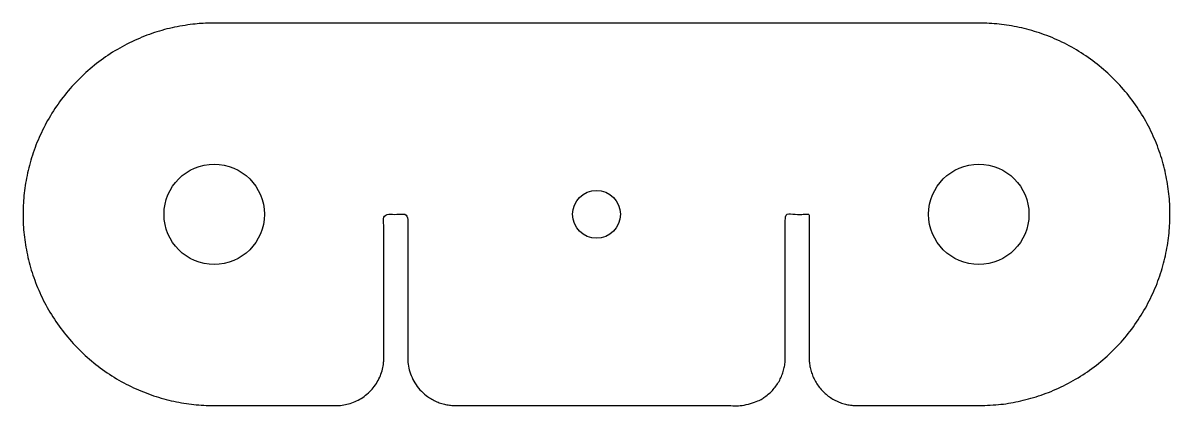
# Model space of a CAD drawing. Header units: millimetres. Extents: x -60 to 60, y -20 to 20.
import ezdxf

# ---------------------------------------------------------------- set-up
doc = ezdxf.new("R2010")
doc.units = ezdxf.units.MM
doc.header["$MEASUREMENT"] = 0
doc.layers.add('Construction', color=20, linetype='Continuous')

msp = doc.modelspace()

# ---------------------------------------------------------------- linework, layer by layer
at = {"layer": 'Construction'}
for centre, radius in [((-40, 0), 5.25), ((40, 0), 5.25), ((0, 0), 2.5)]:
    msp.add_circle(centre, radius, dxfattribs=at)
msp.add_rational_spline([(22.25, -15), (22.25, -7.5), (22.25, 0), (21, 0), (19.75, 0), (19.75, -7.5), (19.75, -15), (19.75, -20), (14.75, -20), (0, -20), (-14.75, -20), (-19.75, -20), (-19.75, -15), (-19.75, -7.5), (-19.75, 0), (-21, 0), (-22.25, 0), (-22.25, -7.5), (-22.25, -15), (-22.25, -20), (-27.25, -20), (-33.625, -20), (-40, -20), (-60, -20), (-60, 0), (-60, 20), (-40, 20), (0, 20), (40, 20), (60, 20), (60, 0), (60, -20), (40, -20), (33.625, -20), (27.25, -20), (22.25, -20), (22.25, -15)], [1, 1, 1, 1, 1, 1, 1, 0.707106781187, 1, 1, 1, 0.707106781187, 1, 1, 1, 1, 1, 1, 1, 0.707106781187, 1, 1, 1, 0.707106781187, 1, 0.707106781187, 1, 1, 1, 0.707106781187, 1, 0.707106781187, 1, 1, 1, 0.707106781187, 1], degree=2, knots=[1139.7411215, 1139.7411215, 1139.7411215, 1154.7411215, 1154.7411215, 1157.2411215, 1157.2411215, 1172.2411215, 1172.2411215, 1180.0951031, 1180.0951031, 1209.5951031, 1209.5951031, 1217.4490847, 1217.4490847, 1232.4490847, 1232.4490847, 1234.9490847, 1234.9490847, 1249.9490847, 1249.9490847, 1257.8030664, 1257.8030664, 1270.5530664, 1270.5530664, 1301.9689929, 1301.9689929, 1333.3849194, 1333.3849194, 1413.3849194, 1413.3849194, 1444.800846, 1444.800846, 1476.2167725, 1476.2167725, 1488.9667725, 1488.9667725, 1496.8207541, 1496.8207541, 1496.8207541], dxfattribs=at)

doc.saveas('drawing.dxf')
